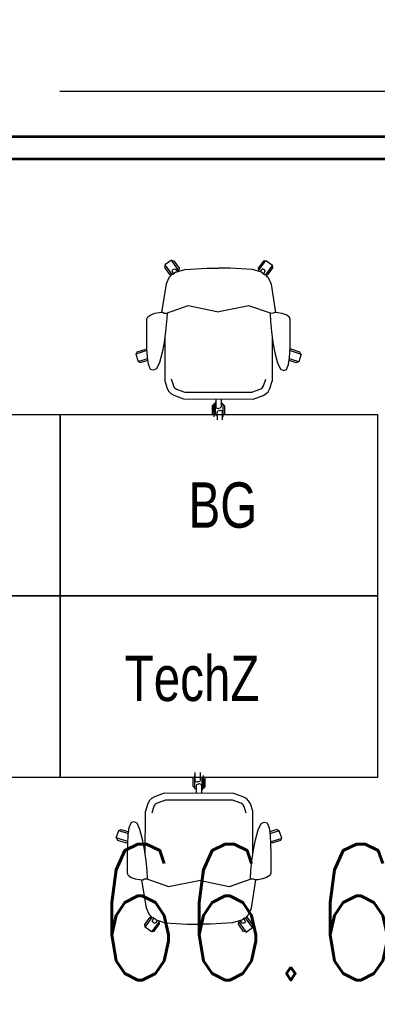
# Model space of a CAD drawing. Extents: x 6529560 to 6558080, y 5579316 to 5588131.
# Drawn here: x 6543518.705 to 6543520.284, y 5579564.848 to 5579569.161 of the extents above; entities that cross this region are included whole.
import ezdxf

# ---------------------------------------------------------------- set-up
doc = ezdxf.new("R2010")
doc.units = 0
doc.header["$MEASUREMENT"] = 0
doc.linetypes.add('ACAD_ISO10W100', pattern=[18, 12, -3, 0, -3])
doc.linetypes.add('GR_SOLID', pattern=[0])
doc.layers.get('Defpoints').update_dxf_attribs({"linetype": 'CONTINUOUS'})
for name, color, linetype, lineweight in [('arch_meble', 5, 'GR_SOLID', 13), ('arch_osie', 181, 'CONTINUOUS', 5), ('arch_powierzchnia', 6, 'CONTINUOUS', 35), ('arch_sciany wewnetrzne gk', 70, 'CONTINUOUS', 25)]:
    doc.layers.add(name, color=color, linetype=linetype, lineweight=lineweight)
doc.styles.get("Standard").update_dxf_attribs({"font": 'arial.ttf', "width": 0.75})
doc.styles.add('styl1', font='romans.shx', dxfattribs={"width": 0.75})

msp = doc.modelspace()

# ---------------------------------------------------------------- linework, layer by layer
at = {"layer": 'arch_meble'}
for p, q in [((6543519.3749, 5579568.0992), (6543519.3465, 5579568.0786)), ((6543519.4096, 5579568.0513), (6543519.3749, 5579568.0992)), ((6543519.3801, 5579568.0974), (6543519.3858, 5579568.0965)), ((6543519.3858, 5579568.0965), (6543519.4093, 5579568.0641)), ((6543519.7574, 5579568.0506), (6543519.7923, 5579568.0984)), ((6543519.7813, 5579568.0958), (6543519.7578, 5579568.0635)), ((6543519.787, 5579568.0967), (6543519.7813, 5579568.0958)), ((6543519.7923, 5579568.0984), (6543519.8206, 5579568.0778)), ((6543519.347, 5579568.078), (6543519.3453, 5579568.0672)), ((6543519.3453, 5579568.0672), (6543519.3688, 5579568.0348)), ((6543519.3465, 5579568.0786), (6543519.3773, 5579568.0362)), ((6543519.3777, 5579568.0526), (6543519.3826, 5579568.0586)), ((6543519.3777, 5579568.0526), (6543519.3849, 5579568.0395)), ((6543519.3826, 5579568.0586), (6543519.3898, 5579568.0615)), ((6543519.3898, 5579568.0615), (6543519.395, 5579568.058)), ((6543519.3947, 5579568.0468), (6543519.4346, 5579568.0588)), ((6543519.395, 5579568.058), (6543519.4016, 5579568.0489)), ((6543519.4093, 5579568.0641), (6543519.4076, 5579568.0539)), ((6543519.4346, 5579568.0588), (6543519.5327, 5579568.0641)), ((6543519.5327, 5579568.0641), (6543519.5835, 5579568.0644)), ((6543519.6344, 5579568.0639), (6543519.5835, 5579568.0644)), ((6543519.7324, 5579568.0583), (6543519.6344, 5579568.0639)), ((6543519.7723, 5579568.0461), (6543519.7324, 5579568.0583)), ((6543519.7578, 5579568.0635), (6543519.7594, 5579568.0533)), ((6543519.772, 5579568.0573), (6543519.7654, 5579568.0482)), ((6543519.7772, 5579568.0608), (6543519.772, 5579568.0573)), ((6543519.7845, 5579568.0579), (6543519.7772, 5579568.0608)), ((6543519.7893, 5579568.0519), (6543519.782, 5579568.0387)), ((6543519.7893, 5579568.0519), (6543519.7845, 5579568.0579)), ((6543519.8206, 5579568.0778), (6543519.7897, 5579568.0355)), ((6543519.8217, 5579568.0664), (6543519.7982, 5579568.034)), ((6543519.8201, 5579568.0771), (6543519.8217, 5579568.0664)), ((6543519.3655, 5579568.0243), (6543519.352, 5579567.9946)), ((6543519.3675, 5579568.0264), (6543519.3655, 5579568.0243)), ((6543519.3692, 5579568.0278), (6543519.3675, 5579568.0264)), ((6543519.3688, 5579568.0348), (6543519.3739, 5579568.034)), ((6543519.3716, 5579568.0286), (6543519.3692, 5579568.0278)), ((6543519.3748, 5579568.0358), (6543519.3716, 5579568.0286)), ((6543519.3816, 5579568.0369), (6543519.3748, 5579568.0358)), ((6543519.3947, 5579568.0468), (6543519.3816, 5579568.0369)), ((6543519.7723, 5579568.0461), (6543519.7854, 5579568.0362)), ((6543519.7854, 5579568.0362), (6543519.7922, 5579568.0351)), ((6543519.7922, 5579568.0351), (6543519.7954, 5579568.0279)), ((6543519.7982, 5579568.034), (6543519.793, 5579568.0332)), ((6543519.7954, 5579568.0279), (6543519.7977, 5579568.027)), ((6543519.7977, 5579568.027), (6543519.7994, 5579568.0256)), ((6543519.7994, 5579568.0256), (6543519.8014, 5579568.0235)), ((6543519.8014, 5579568.0235), (6543519.8148, 5579567.9938)), ((6543519.352, 5579567.9946), (6543519.3317, 5579567.8694)), ((6543519.8148, 5579567.9938), (6543519.8347, 5579567.8685)), ((6543519.3538, 5579567.866), (6543519.4496, 5579567.8992)), ((6543519.4496, 5579567.8992), (6543519.5826, 5579567.8718)), ((6543519.7168, 5579567.8987), (6543519.5838, 5579567.8718)), ((6543519.8125, 5579567.8652), (6543519.7168, 5579567.8987)), ((6543519.2661, 5579567.7536), (6543519.2664, 5579567.8403)), ((6543519.2664, 5579567.8403), (6543519.271, 5579567.8501)), ((6543519.271, 5579567.8501), (6543519.2847, 5579567.8591)), ((6543519.2847, 5579567.8591), (6543519.3024, 5579567.8652)), ((6543519.3024, 5579567.8652), (6543519.3215, 5579567.8688)), ((6543519.3215, 5579567.8688), (6543519.3363, 5579567.8697)), ((6543519.3363, 5579567.8697), (6543519.3428, 5579567.8661)), ((6543519.3428, 5579567.8661), (6543519.3525, 5579567.8656)), ((6543519.3525, 5579567.8656), (6543519.3538, 5579567.866)), ((6543519.3538, 5579567.866), (6543519.3561, 5579567.8639)), ((6543519.3561, 5579567.8639), (6543519.3542, 5579567.8293)), ((6543519.8125, 5579567.8652), (6543519.8102, 5579567.863)), ((6543519.8102, 5579567.863), (6543519.812, 5579567.8285)), ((6543519.8138, 5579567.8648), (6543519.8125, 5579567.8652)), ((6543519.8236, 5579567.8653), (6543519.8138, 5579567.8648)), ((6543519.8301, 5579567.8688), (6543519.8236, 5579567.8653)), ((6543519.8448, 5579567.8679), (6543519.8301, 5579567.8688)), ((6543519.864, 5579567.8642), (6543519.8448, 5579567.8679)), ((6543519.8816, 5579567.858), (6543519.864, 5579567.8642)), ((6543519.8953, 5579567.8489), (6543519.8816, 5579567.858)), ((6543519.8998, 5579567.8391), (6543519.8953, 5579567.8489)), ((6543519.8998, 5579567.7524), (6543519.8998, 5579567.8391)), ((6543519.3542, 5579567.8293), (6543519.3496, 5579567.7854)), ((6543519.812, 5579567.8285), (6543519.8165, 5579567.7846)), ((6543519.2667, 5579567.7105), (6543519.2661, 5579567.7536)), ((6543519.3496, 5579567.7854), (6543519.3426, 5579567.7367)), ((6543519.346, 5579567.7608), (6543519.3457, 5579567.5666)), ((6543519.8165, 5579567.7846), (6543519.8233, 5579567.7358)), ((6543519.8199, 5579567.76), (6543519.8196, 5579567.5658)), ((6543519.899, 5579567.7094), (6543519.8998, 5579567.7524)), ((6543519.2239, 5579567.6952), (6543519.262, 5579567.7075)), ((6543519.262, 5579567.7075), (6543519.2671, 5579567.7049)), ((6543519.269, 5579567.6717), (6543519.2667, 5579567.7105)), ((6543519.3426, 5579567.7367), (6543519.3341, 5579567.6921)), ((6543519.8233, 5579567.7358), (6543519.8316, 5579567.6912)), ((6543519.8967, 5579567.6706), (6543519.899, 5579567.7094)), ((6543519.9038, 5579567.7063), (6543519.8987, 5579567.7038)), ((6543519.9418, 5579567.6939), (6543519.9038, 5579567.7063)), ((6543519.2672, 5579567.7015), (6543519.2181, 5579567.6856)), ((6543519.2181, 5579567.6856), (6543519.2288, 5579567.6523)), ((6543519.2192, 5579567.686), (6543519.2239, 5579567.6952)), ((6543519.2288, 5579567.6523), (6543519.2699, 5579567.6656)), ((6543519.2738, 5579567.6402), (6543519.269, 5579567.6717)), ((6543519.3341, 5579567.6921), (6543519.3221, 5579567.6481)), ((6543519.8316, 5579567.6912), (6543519.8434, 5579567.6472)), ((6543519.8918, 5579567.6391), (6543519.8967, 5579567.6706)), ((6543519.9367, 5579567.651), (6543519.8957, 5579567.6644)), ((6543519.8985, 5579567.7004), (6543519.9476, 5579567.6843)), ((6543519.9476, 5579567.6843), (6543519.9367, 5579567.651)), ((6543519.9465, 5579567.6847), (6543519.9418, 5579567.6939)), ((6543519.2296, 5579567.6526), (6543519.2393, 5579567.6476)), ((6543519.2393, 5579567.6476), (6543519.2711, 5579567.6579)), ((6543519.2827, 5579567.6177), (6543519.2738, 5579567.6402)), ((6543519.3091, 5579567.62), (6543519.2946, 5579567.6146)), ((6543519.3221, 5579567.6481), (6543519.3091, 5579567.62)), ((6543519.8434, 5579567.6472), (6543519.8563, 5579567.619)), ((6543519.8827, 5579567.6166), (6543519.8918, 5579567.6391)), ((6543519.9262, 5579567.6464), (6543519.8945, 5579567.6567)), ((6543519.936, 5579567.6513), (6543519.9262, 5579567.6464)), ((6543519.2946, 5579567.6146), (6543519.2827, 5579567.6177)), ((6543519.8563, 5579567.619), (6543519.8708, 5579567.6136)), ((6543519.8708, 5579567.6136), (6543519.8827, 5579567.6166)), ((6543519.3457, 5579567.5666), (6543519.3561, 5579567.5336)), ((6543519.3742, 5579567.5756), (6543519.3837, 5579567.5455)), ((6543519.3837, 5579567.5455), (6543519.3878, 5579567.5382)), ((6543519.3878, 5579567.5382), (6543519.3912, 5579567.5349)), ((6543519.3912, 5579567.5349), (6543519.398, 5579567.531)), ((6543519.7671, 5579567.5303), (6543519.774, 5579567.5342)), ((6543519.774, 5579567.5342), (6543519.7774, 5579567.5375)), ((6543519.7774, 5579567.5375), (6543519.7815, 5579567.5448)), ((6543519.7815, 5579567.5448), (6543519.7911, 5579567.5749)), ((6543519.809, 5579567.5328), (6543519.8196, 5579567.5658)), ((6543519.3561, 5579567.5336), (6543519.3637, 5579567.52)), ((6543519.3637, 5579567.52), (6543519.3728, 5579567.5109)), ((6543519.3728, 5579567.5109), (6543519.3853, 5579567.5038)), ((6543519.3853, 5579567.5038), (6543519.429, 5579567.4875)), ((6543519.398, 5579567.531), (6543519.4344, 5579567.5174)), ((6543519.4344, 5579567.5174), (6543519.7307, 5579567.5169)), ((6543519.7307, 5579567.5169), (6543519.7671, 5579567.5303)), ((6543519.736, 5579567.487), (6543519.7797, 5579567.5031)), ((6543519.7797, 5579567.5031), (6543519.7922, 5579567.5101)), ((6543519.7922, 5579567.5101), (6543519.8014, 5579567.5192)), ((6543519.8014, 5579567.5192), (6543519.809, 5579567.5328)), ((6543519.429, 5579567.4875), (6543519.736, 5579567.487)), ((6543519.5557, 5579567.4572), (6543519.5556, 5579567.4172)), ((6543519.563, 5579567.4645), (6543519.5557, 5579567.4572)), ((6543519.5623, 5579567.4256), (6543519.5619, 5579567.4656)), ((6543519.563, 5579567.4657), (6543519.5629, 5579567.4087)), ((6543519.563, 5579567.4657), (6543519.5708, 5579567.4657)), ((6543519.5697, 5579567.4172), (6543519.5691, 5579567.4742)), ((6543519.5709, 5579567.4873), (6543519.5708, 5579567.4538)), ((6543519.5708, 5579567.4538), (6543519.573, 5579567.4479)), ((6543519.573, 5579567.4479), (6543519.5805, 5579567.4459)), ((6543519.5918, 5579567.4479), (6543519.5843, 5579567.4459)), ((6543519.594, 5579567.4538), (6543519.5918, 5579567.4479)), ((6543519.5941, 5579567.4872), (6543519.594, 5579567.4538)), ((6543519.6019, 5579567.4656), (6543519.5941, 5579567.4656)), ((6543519.6019, 5579567.4656), (6543519.6018, 5579567.4086)), ((6543519.6019, 5579567.4644), (6543519.6092, 5579567.4571)), ((6543519.6092, 5579567.4571), (6543519.6091, 5579567.4171)), ((6543519.5697, 5579567.4184), (6543519.5623, 5579567.4256)), ((6543519.5697, 5579567.4172), (6543519.5776, 5579567.4173)), ((6543519.5774, 5579567.4291), (6543519.5795, 5579567.4351)), ((6543519.5778, 5579567.3957), (6543519.5774, 5579567.4291)), ((6543519.5795, 5579567.4351), (6543519.587, 5579567.4371)), ((6543519.5805, 5579567.4459), (6543519.5824, 5579567.4459)), ((6543519.5843, 5579567.4459), (6543519.5824, 5579567.4459)), ((6543519.587, 5579567.4371), (6543519.589, 5579567.4371)), ((6543519.5909, 5579567.4371), (6543519.589, 5579567.4371)), ((6543519.5984, 5579567.4352), (6543519.5909, 5579567.4371)), ((6543519.6006, 5579567.4294), (6543519.5984, 5579567.4352)), ((6543519.601, 5579567.396), (6543519.6006, 5579567.4294)), ((6543519.4706, 5579565.7783), (6543519.4706, 5579565.8183)), ((6543519.4779, 5579565.7698), (6543519.478, 5579565.8268)), ((6543519.4788, 5579565.8395), (6543519.4791, 5579565.806)), ((6543519.502, 5579565.8397), (6543519.5023, 5579565.8063)), ((6543519.51, 5579565.8182), (6543519.5022, 5579565.8181)), ((6543519.51, 5579565.8182), (6543519.5106, 5579565.7612)), ((6543519.5101, 5579565.817), (6543519.5174, 5579565.8098)), ((6543519.5167, 5579565.7697), (6543519.5169, 5579565.8268)), ((6543519.5174, 5579565.8098), (6543519.5178, 5579565.7698)), ((6543519.5241, 5579565.7782), (6543519.5241, 5579565.8182)), ((6543519.4779, 5579565.771), (6543519.4706, 5579565.7783)), ((6543519.4779, 5579565.7698), (6543519.4857, 5579565.7698)), ((6543519.4791, 5579565.806), (6543519.4814, 5579565.8002)), ((6543519.4814, 5579565.8002), (6543519.4889, 5579565.7983)), ((6543519.4857, 5579565.7816), (6543519.4879, 5579565.7875)), ((6543519.4857, 5579565.7482), (6543519.4857, 5579565.7816)), ((6543519.4879, 5579565.7875), (6543519.4954, 5579565.7895)), ((6543519.4889, 5579565.7983), (6543519.4908, 5579565.7983)), ((6543519.4927, 5579565.7983), (6543519.4908, 5579565.7983)), ((6543519.5002, 5579565.8004), (6543519.4927, 5579565.7983)), ((6543519.4954, 5579565.7895), (6543519.4973, 5579565.7895)), ((6543519.4992, 5579565.7895), (6543519.4973, 5579565.7895)), ((6543519.5068, 5579565.7875), (6543519.4992, 5579565.7895)), ((6543519.5023, 5579565.8063), (6543519.5002, 5579565.8004)), ((6543519.5089, 5579565.7816), (6543519.5068, 5579565.7875)), ((6543519.5089, 5579565.7482), (6543519.5089, 5579565.7816)), ((6543519.5167, 5579565.7697), (6543519.5089, 5579565.7697)), ((6543519.5168, 5579565.7709), (6543519.5241, 5579565.7782)), ((6543519.2875, 5579565.7253), (6543519.2784, 5579565.7162)), ((6543519.3, 5579565.7324), (6543519.2875, 5579565.7253)), ((6543519.3438, 5579565.7485), (6543519.3, 5579565.7324)), ((6543519.6507, 5579565.7479), (6543519.3438, 5579565.7485)), ((6543519.6944, 5579565.7317), (6543519.6507, 5579565.7479)), ((6543519.7069, 5579565.7246), (6543519.6944, 5579565.7317)), ((6543519.716, 5579565.7154), (6543519.7069, 5579565.7246)), ((6543519.2707, 5579565.7027), (6543519.2602, 5579565.6697)), ((6543519.2784, 5579565.7162), (6543519.2707, 5579565.7027)), ((6543519.2983, 5579565.6906), (6543519.2887, 5579565.6606)), ((6543519.3024, 5579565.6979), (6543519.2983, 5579565.6906)), ((6543519.3058, 5579565.7012), (6543519.3024, 5579565.6979)), ((6543519.3126, 5579565.7051), (6543519.3058, 5579565.7012)), ((6543519.3491, 5579565.7185), (6543519.3126, 5579565.7051)), ((6543519.6453, 5579565.718), (6543519.3491, 5579565.7185)), ((6543519.6817, 5579565.7045), (6543519.6453, 5579565.718)), ((6543519.6886, 5579565.7006), (6543519.6817, 5579565.7045)), ((6543519.692, 5579565.6972), (6543519.6886, 5579565.7006)), ((6543519.696, 5579565.6899), (6543519.692, 5579565.6972)), ((6543519.7055, 5579565.6598), (6543519.696, 5579565.6899)), ((6543519.7236, 5579565.7019), (6543519.716, 5579565.7154)), ((6543519.7341, 5579565.6688), (6543519.7236, 5579565.7019)), ((6543519.2598, 5579565.4755), (6543519.2602, 5579565.6697)), ((6543519.7337, 5579565.4746), (6543519.7341, 5579565.6688)), ((6543519.188, 5579565.5963), (6543519.1831, 5579565.5648)), ((6543519.1971, 5579565.6188), (6543519.188, 5579565.5963)), ((6543519.209, 5579565.6218), (6543519.1971, 5579565.6188)), ((6543519.2234, 5579565.6164), (6543519.209, 5579565.6218)), ((6543519.2363, 5579565.5882), (6543519.2234, 5579565.6164)), ((6543519.7576, 5579565.5873), (6543519.7706, 5579565.6155)), ((6543519.7706, 5579565.6155), (6543519.7851, 5579565.6208)), ((6543519.7851, 5579565.6208), (6543519.797, 5579565.6177)), ((6543519.797, 5579565.6177), (6543519.806, 5579565.5952)), ((6543519.806, 5579565.5952), (6543519.8108, 5579565.5637)), ((6543519.1321, 5579565.5511), (6543519.143, 5579565.5844)), ((6543519.1812, 5579565.5351), (6543519.1321, 5579565.5511)), ((6543519.1333, 5579565.5507), (6543519.138, 5579565.5415)), ((6543519.143, 5579565.5844), (6543519.184, 5579565.571)), ((6543519.1438, 5579565.5841), (6543519.1535, 5579565.589)), ((6543519.1535, 5579565.589), (6543519.1852, 5579565.5787)), ((6543519.1831, 5579565.5648), (6543519.1807, 5579565.5261)), ((6543519.2481, 5579565.5442), (6543519.2363, 5579565.5882)), ((6543519.7457, 5579565.5433), (6543519.7576, 5579565.5873)), ((6543519.8404, 5579565.5878), (6543519.8087, 5579565.5776)), ((6543519.8509, 5579565.5831), (6543519.8099, 5579565.5699)), ((6543519.8108, 5579565.5637), (6543519.813, 5579565.5249)), ((6543519.8125, 5579565.5339), (6543519.8617, 5579565.5498)), ((6543519.8501, 5579565.5829), (6543519.8404, 5579565.5878)), ((6543519.8617, 5579565.5498), (6543519.8509, 5579565.5831)), ((6543519.138, 5579565.5415), (6543519.176, 5579565.5291)), ((6543519.176, 5579565.5291), (6543519.1811, 5579565.5317)), ((6543519.1807, 5579565.5261), (6543519.18, 5579565.483)), ((6543519.2565, 5579565.4996), (6543519.2481, 5579565.5442)), ((6543519.7372, 5579565.4988), (6543519.7457, 5579565.5433)), ((6543519.8177, 5579565.528), (6543519.8127, 5579565.5305)), ((6543519.813, 5579565.5249), (6543519.8136, 5579565.4819)), ((6543519.8558, 5579565.5402), (6543519.8177, 5579565.528)), ((6543519.8605, 5579565.5494), (6543519.8558, 5579565.5402)), ((6543519.18, 5579565.483), (6543519.1799, 5579565.3963)), ((6543519.2633, 5579565.4509), (6543519.2565, 5579565.4996)), ((6543519.7302, 5579565.45), (6543519.7372, 5579565.4988)), ((6543519.8136, 5579565.4819), (6543519.8133, 5579565.3952)), ((6543519.2677, 5579565.407), (6543519.2633, 5579565.4509)), ((6543519.7256, 5579565.4061), (6543519.7302, 5579565.45)), ((6543519.1799, 5579565.3963), (6543519.1845, 5579565.3865)), ((6543519.1845, 5579565.3865), (6543519.1981, 5579565.3774)), ((6543519.1981, 5579565.3774), (6543519.2158, 5579565.3712)), ((6543519.2695, 5579565.3724), (6543519.2677, 5579565.407)), ((6543519.7236, 5579565.3716), (6543519.7256, 5579565.4061)), ((6543519.8088, 5579565.3854), (6543519.7951, 5579565.3763)), ((6543519.8133, 5579565.3952), (6543519.8088, 5579565.3854)), ((6543519.2158, 5579565.3712), (6543519.2349, 5579565.3675)), ((6543519.2349, 5579565.3675), (6543519.2497, 5579565.3666)), ((6543519.265, 5579565.2416), (6543519.2451, 5579565.3669)), ((6543519.2497, 5579565.3666), (6543519.2562, 5579565.3701)), ((6543519.2562, 5579565.3701), (6543519.2659, 5579565.3707)), ((6543519.2659, 5579565.3707), (6543519.2673, 5579565.3702)), ((6543519.2673, 5579565.3702), (6543519.2695, 5579565.3724)), ((6543519.2673, 5579565.3702), (6543519.3629, 5579565.3367)), ((6543519.3629, 5579565.3367), (6543519.496, 5579565.3636)), ((6543519.6301, 5579565.3362), (6543519.4972, 5579565.3636)), ((6543519.7259, 5579565.3694), (6543519.6301, 5579565.3362)), ((6543519.7259, 5579565.3694), (6543519.7236, 5579565.3716)), ((6543519.7272, 5579565.3698), (6543519.7259, 5579565.3694)), ((6543519.737, 5579565.3693), (6543519.7272, 5579565.3698)), ((6543519.7278, 5579565.2408), (6543519.7481, 5579565.366)), ((6543519.7435, 5579565.3657), (6543519.737, 5579565.3693)), ((6543519.7582, 5579565.3666), (6543519.7435, 5579565.3657)), ((6543519.7774, 5579565.3702), (6543519.7582, 5579565.3666)), ((6543519.7951, 5579565.3763), (6543519.7774, 5579565.3702)), ((6543519.2783, 5579565.2119), (6543519.265, 5579565.2416)), ((6543519.2803, 5579565.2098), (6543519.2783, 5579565.2119)), ((6543519.2821, 5579565.2084), (6543519.2803, 5579565.2098)), ((6543519.2844, 5579565.2076), (6543519.2821, 5579565.2084)), ((6543519.2876, 5579565.2004), (6543519.2844, 5579565.2076)), ((6543519.705, 5579565.1996), (6543519.7082, 5579565.2068)), ((6543519.7082, 5579565.2068), (6543519.7105, 5579565.2077)), ((6543519.7105, 5579565.2077), (6543519.7123, 5579565.2091)), ((6543519.7123, 5579565.2091), (6543519.7143, 5579565.2112)), ((6543519.7143, 5579565.2112), (6543519.7278, 5579565.2408)), ((6543519.258, 5579565.1691), (6543519.2816, 5579565.2014)), ((6543519.2597, 5579565.1583), (6543519.258, 5579565.1691)), ((6543519.2592, 5579565.1576), (6543519.2901, 5579565.2)), ((6543519.2816, 5579565.2014), (6543519.2868, 5579565.2022)), ((6543519.3223, 5579565.1848), (6543519.2875, 5579565.137)), ((6543519.2944, 5579565.1992), (6543519.2876, 5579565.2004)), ((6543519.2904, 5579565.1836), (6543519.2977, 5579565.1967)), ((6543519.2904, 5579565.1836), (6543519.2953, 5579565.1775)), ((6543519.3075, 5579565.1893), (6543519.2944, 5579565.1992)), ((6543519.2953, 5579565.1775), (6543519.3025, 5579565.1747)), ((6543519.2984, 5579565.1396), (6543519.322, 5579565.172)), ((6543519.3025, 5579565.1747), (6543519.3078, 5579565.1781)), ((6543519.3075, 5579565.1893), (6543519.3474, 5579565.1771)), ((6543519.3078, 5579565.1781), (6543519.3144, 5579565.1872)), ((6543519.322, 5579565.172), (6543519.3204, 5579565.1821)), ((6543519.3474, 5579565.1771), (6543519.4454, 5579565.1715)), ((6543519.4454, 5579565.1715), (6543519.4962, 5579565.171)), ((6543519.5471, 5579565.1713), (6543519.4962, 5579565.171)), ((6543519.6451, 5579565.1766), (6543519.5471, 5579565.1713)), ((6543519.6851, 5579565.1886), (6543519.6451, 5579565.1766)), ((6543519.6702, 5579565.1842), (6543519.7049, 5579565.1363)), ((6543519.6705, 5579565.1713), (6543519.6721, 5579565.1815)), ((6543519.6939, 5579565.1389), (6543519.6705, 5579565.1713)), ((6543519.6847, 5579565.1775), (6543519.6781, 5579565.1865)), ((6543519.6899, 5579565.174), (6543519.6847, 5579565.1775)), ((6543519.6851, 5579565.1886), (6543519.6982, 5579565.1985)), ((6543519.6972, 5579565.1768), (6543519.6899, 5579565.174)), ((6543519.7021, 5579565.1828), (6543519.6948, 5579565.196)), ((6543519.7021, 5579565.1828), (6543519.6972, 5579565.1768)), ((6543519.6982, 5579565.1985), (6543519.705, 5579565.1996)), ((6543519.7332, 5579565.1568), (6543519.7025, 5579565.1992)), ((6543519.711, 5579565.2006), (6543519.7058, 5579565.2014)), ((6543519.7344, 5579565.1682), (6543519.711, 5579565.2006)), ((6543519.7327, 5579565.1575), (6543519.7344, 5579565.1682)), ((6543519.2875, 5579565.137), (6543519.2592, 5579565.1576)), ((6543519.2927, 5579565.1387), (6543519.2984, 5579565.1396)), ((6543519.6996, 5579565.138), (6543519.6939, 5579565.1389)), ((6543519.7049, 5579565.1363), (6543519.7332, 5579565.1568))]:
    msp.add_line(p, q, dxfattribs=at)
for points in [[(6543517.4842, 5579567.4184), (6543518.8842, 5579567.4184), (6543518.8842, 5579566.6184), (6543517.4842, 5579566.6184)], [(6543518.8842, 5579567.4184), (6543520.2842, 5579567.4184), (6543520.2842, 5579566.6184), (6543518.8842, 5579566.6184)], [(6543517.4842, 5579566.6184), (6543518.8842, 5579566.6184), (6543518.8842, 5579565.8184), (6543517.4842, 5579565.8184)], [(6543518.8842, 5579566.6184), (6543520.2842, 5579566.6184), (6543520.2842, 5579565.8184), (6543518.8842, 5579565.8184)]]:
    msp.add_lwpolyline(points, close=True, dxfattribs=at)
at = {"layer": 'arch_osie', "linetype": 'ACAD_ISO10W100', "ltscale": 0.3, "extrusion": (-4.94832e-09, -8.0265e-10, 1)}
msp.add_lwpolyline([(6543507.8822, 5579568.8452), (6543522.4822, 5579568.8452)], dxfattribs=at)
at = {"layer": 'arch_powierzchnia'}
for points in [[(6543517.0522, 5579569.0452), (6543517.5822, 5579569.0452), (6543517.5823, 5579568.6452), (6543529.3814, 5579568.6456), (6543529.3814, 5579574.1702), (6543517.0522, 5579574.1702)], [(6543517.0522, 5579563.4202), (6543517.5822, 5579563.4202), (6543517.5823, 5579563.1202), (6543529.0064, 5579563.1202), (6543529.0065, 5579563.4952), (6543529.3816, 5579563.4952), (6543529.3814, 5579568.5452), (6543517.0522, 5579568.5452)]]:
    msp.add_lwpolyline(points, close=True, dxfattribs=at)
at = {"layer": 'arch_sciany wewnetrzne gk'}
msp.add_lwpolyline([(6543516.9823, 5579568.6452), (6543525.9976, 5579568.6452), (6543525.9976, 5579568.5452), (6543516.9823, 5579568.5452)], close=True, dxfattribs=at)

# ---------------------------------------------------------------- texts
at = {"layer": 'arch_meble', "char_height": 2.5, "width": 1.849754, "attachment_point": 1}
for s, insert in [('{\\H0.08x;BG}', (6543519.451, 5579567.1194)), ('{\\H0.08x;TechZ}', (6543519.1693, 5579566.3551))]:
    msp.add_mtext(s, dxfattribs=dict(at, insert=insert))
at = {"layer": 'Defpoints', "insert": (6543519.0344, 5579565.5241, 6.5773), "char_height": 0.6, "attachment_point": 1, "style": 'styl1'}
msp.add_mtext_dynamic_manual_height_columns('66.62', width=1.902558, gutter_width=12.5, heights=[0], dxfattribs=at)

doc.saveas('drawing.dxf')
